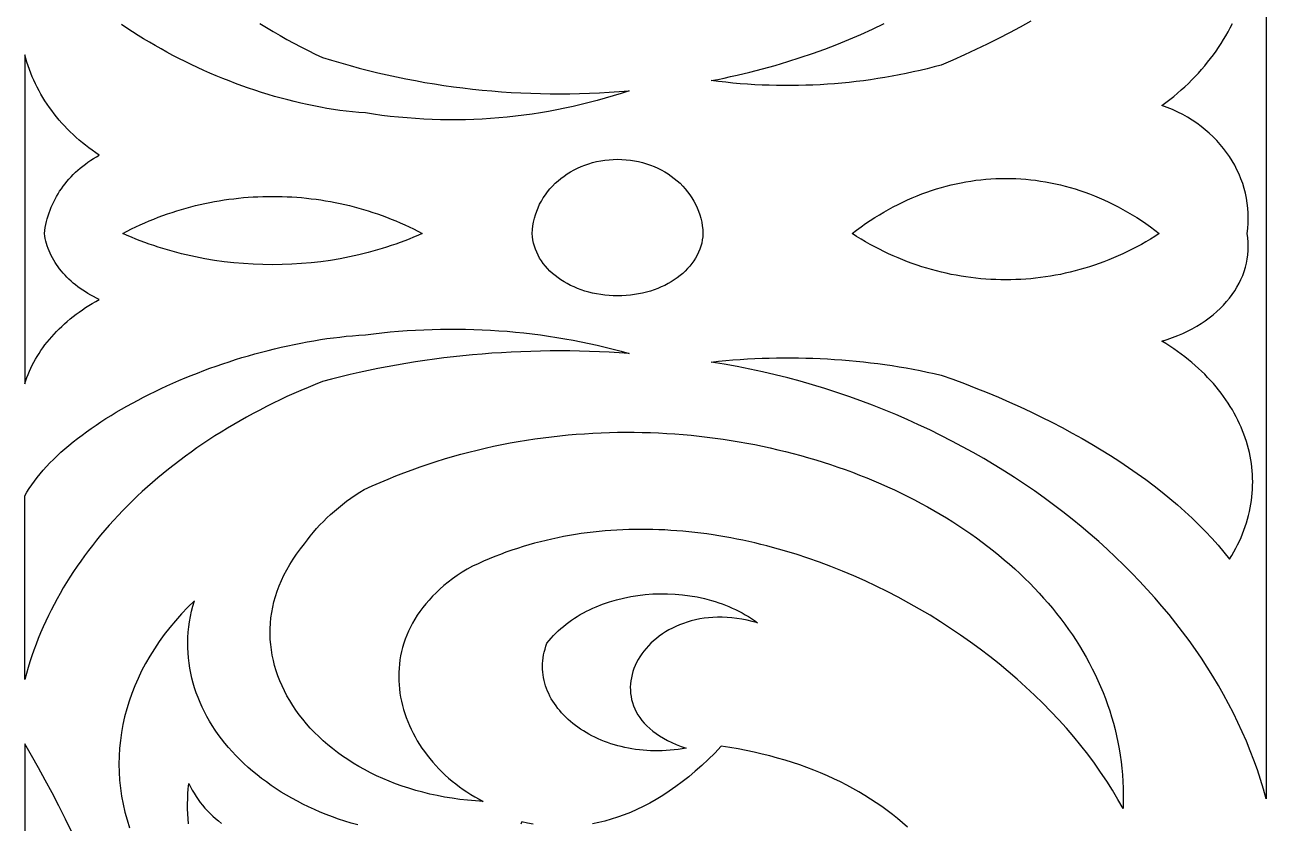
# Model space of a CAD drawing. Extents: x 599 to 929, y 27 to 457.
# Drawn here: x 639.4 to 699.7, y 169.2 to 208 of the extents above; entities that cross this region are included whole.
import ezdxf

# ---------------------------------------------------------------- set-up
doc = ezdxf.new("R2010")
doc.units = 0
doc.layers.add('LAYER_1', color=18, linetype='CONTINUOUS')

msp = doc.modelspace()

# ---------------------------------------------------------------- linework, layer by layer
at = {"layer": 'LAYER_1'}
for points in [[(699.678, 230.496), (699.677, 197.82), (699.677, 170.358), (699.547, 170.829), (699.404, 171.298), (699.25, 171.765), (699.085, 172.231), (698.908, 172.694), (698.719, 173.156), (698.52, 173.615), (698.309, 174.071), (698.087, 174.525), (697.855, 174.976), (697.612, 175.425), (697.358, 175.87), (697.094, 176.313), (696.82, 176.752), (696.535, 177.187), (696.24, 177.619), (695.936, 178.048), (695.621, 178.473), (695.297, 178.893), (694.964, 179.31), (694.62, 179.723), (694.268, 180.131), (693.907, 180.534), (693.536, 180.934), (693.156, 181.328), (692.768, 181.717), (692.371, 182.102), (691.966, 182.481), (691.552, 182.855), (691.13, 183.224), (690.699, 183.587), (690.261, 183.944), (689.814, 184.296), (689.36, 184.642), (688.898, 184.981), (688.429, 185.315), (687.952, 185.642), (687.468, 185.962), (686.977, 186.276), (686.479, 186.583), (685.974, 186.883), (685.462, 187.177), (684.944, 187.463), (684.418, 187.741), (683.887, 188.013), (683.349, 188.277), (682.805, 188.533), (682.256, 188.781), (681.7, 189.021), (681.138, 189.253), (680.571, 189.477), (679.998, 189.693), (679.42, 189.9), (678.837, 190.098), (678.249, 190.288), (677.655, 190.468), (677.057, 190.64), (676.454, 190.802), (675.846, 190.956), (675.234, 191.099), (674.617, 191.233), (673.996, 191.358), (673.371, 191.472), (672.742, 191.577), (673.093, 191.614), (673.445, 191.647), (673.797, 191.677), (674.15, 191.703), (674.503, 191.725), (674.856, 191.744), (675.209, 191.759), (675.562, 191.77), (675.915, 191.777), (676.268, 191.781), (676.621, 191.781), (676.974, 191.778), (677.327, 191.771), (677.679, 191.76), (678.031, 191.745), (678.382, 191.727), (678.733, 191.705), (679.084, 191.68), (679.434, 191.651), (679.783, 191.618), (680.132, 191.582), (680.479, 191.542), (680.826, 191.498), (681.172, 191.451), (681.517, 191.4), (681.861, 191.345), (682.204, 191.287), (682.546, 191.225), (682.886, 191.16), (683.226, 191.091), (683.564, 191.018), (683.9, 190.942), (684.469, 190.738), (685.031, 190.528), (685.587, 190.312), (686.137, 190.091), (686.679, 189.864), (687.214, 189.631), (687.742, 189.394), (688.262, 189.151), (688.775, 188.903), (689.279, 188.65), (689.775, 188.392), (690.263, 188.129), (690.742, 187.861), (691.212, 187.589), (691.673, 187.312), (692.125, 187.031), (692.567, 186.746), (692.999, 186.456), (693.421, 186.162), (693.833, 185.864), (694.235, 185.562), (694.626, 185.257), (695.006, 184.947), (695.375, 184.634), (695.733, 184.317), (696.079, 183.997), (696.414, 183.674), (696.736, 183.347), (697.046, 183.017), (697.344, 182.684), (697.63, 182.348), (697.902, 182.009), (698.008, 182.182), (698.108, 182.355), (698.204, 182.529), (698.293, 182.705), (698.378, 182.88), (698.457, 183.057), (698.531, 183.234), (698.6, 183.412), (698.663, 183.591), (698.721, 183.77), (698.774, 183.949), (698.822, 184.129), (698.865, 184.309), (698.903, 184.489), (698.935, 184.67), (698.962, 184.85), (698.985, 185.031), (699.002, 185.212), (699.014, 185.393), (699.021, 185.574), (699.023, 185.755), (699.02, 185.935), (699.012, 186.115), (698.999, 186.295), (698.981, 186.475), (698.958, 186.654), (698.931, 186.833), (698.898, 187.011), (698.861, 187.188), (698.818, 187.365), (698.771, 187.542), (698.719, 187.717), (698.662, 187.892), (698.601, 188.066), (698.534, 188.238), (698.463, 188.41), (698.387, 188.581), (698.307, 188.751), (698.221, 188.919), (698.131, 189.087), (698.037, 189.253), (697.937, 189.418), (697.833, 189.581), (697.725, 189.743), (697.612, 189.903), (697.494, 190.062), (697.372, 190.22), (697.245, 190.375), (697.114, 190.529), (696.978, 190.681), (696.837, 190.831), (696.693, 190.98), (696.543, 191.126), (696.39, 191.27), (696.232, 191.413), (696.069, 191.553), (695.902, 191.691), (695.731, 191.827), (695.555, 191.96), (695.375, 192.091), (695.191, 192.22), (695.003, 192.346), (694.81, 192.47), (694.613, 192.591), (694.877, 192.673), (695.134, 192.763), (695.384, 192.86), (695.627, 192.965), (695.861, 193.076), (696.088, 193.193), (696.307, 193.317), (696.518, 193.447), (696.721, 193.583), (696.915, 193.725), (697.101, 193.872), (697.278, 194.024), (697.447, 194.182), (697.606, 194.344), (697.756, 194.51), (697.897, 194.681), (698.028, 194.856), (698.15, 195.035), (698.261, 195.218), (698.363, 195.404), (698.455, 195.593), (698.537, 195.785), (698.608, 195.98), (698.669, 196.177), (698.719, 196.377), (698.758, 196.578), (698.786, 196.782), (698.803, 196.987), (698.809, 197.194), (698.803, 197.401), (698.785, 197.61), (698.756, 197.82), (698.785, 198.069), (698.803, 198.317), (698.809, 198.564), (698.803, 198.81), (698.786, 199.054), (698.758, 199.296), (698.719, 199.536), (698.669, 199.773), (698.608, 200.008), (698.537, 200.24), (698.455, 200.469), (698.363, 200.694), (698.261, 200.915), (698.15, 201.132), (698.028, 201.345), (697.897, 201.553), (697.756, 201.756), (697.606, 201.954), (697.447, 202.147), (697.278, 202.334), (697.101, 202.516), (696.915, 202.691), (696.721, 202.859), (696.518, 203.021), (696.307, 203.176), (696.088, 203.323), (695.861, 203.463), (695.627, 203.595), (695.384, 203.719), (695.134, 203.835), (694.877, 203.942), (694.613, 204.04), (694.81, 204.184), (695.003, 204.331), (695.191, 204.481), (695.375, 204.635), (695.555, 204.791), (695.731, 204.949), (695.902, 205.111), (696.069, 205.275), (696.232, 205.442), (696.39, 205.611), (696.543, 205.783), (696.693, 205.957), (696.837, 206.133), (696.978, 206.312), (697.114, 206.493), (697.245, 206.676), (697.372, 206.861), (697.494, 207.048), (697.612, 207.237), (697.725, 207.428), (697.833, 207.621), (697.937, 207.815), (698.037, 208.011)], [(650.825, 208.021), (651.15, 207.822), (651.479, 207.627), (651.811, 207.435), (652.146, 207.248), (652.485, 207.064), (652.827, 206.885), (653.173, 206.709), (653.522, 206.537), (653.875, 206.37), (654.318, 206.233), (654.763, 206.101), (655.21, 205.974), (655.658, 205.853), (656.108, 205.737), (656.56, 205.627), (657.013, 205.523), (657.468, 205.424), (657.925, 205.331), (658.382, 205.243), (658.842, 205.161), (659.302, 205.084), (659.764, 205.013), (660.227, 204.947), (660.692, 204.888), (661.158, 204.834), (661.625, 204.785), (662.093, 204.743), (662.563, 204.706), (663.033, 204.674), (663.505, 204.649), (663.978, 204.629), (664.451, 204.615), (664.926, 204.607), (665.402, 204.604), (665.878, 204.608), (666.356, 204.617), (666.834, 204.632), (667.313, 204.653), (667.793, 204.68), (668.274, 204.712), (668.755, 204.751), (668.372, 204.624), (667.987, 204.503), (667.6, 204.387), (667.212, 204.278), (666.821, 204.175), (666.429, 204.078), (666.036, 203.986), (665.641, 203.901), (665.244, 203.822), (664.847, 203.748), (664.448, 203.681), (664.048, 203.62), (663.647, 203.565), (663.245, 203.516), (662.842, 203.473), (662.439, 203.436), (662.034, 203.405), (661.63, 203.38), (661.224, 203.361), (660.819, 203.348), (660.413, 203.342), (660.006, 203.341), (659.6, 203.347), (659.194, 203.359), (658.788, 203.377), (658.381, 203.401), (657.976, 203.431), (657.57, 203.467), (657.165, 203.509), (656.76, 203.558), (656.356, 203.613), (655.953, 203.674), (655.645, 203.697), (655.336, 203.726), (655.026, 203.761), (654.714, 203.801), (654.4, 203.846), (654.086, 203.896), (653.77, 203.952), (653.454, 204.013), (653.137, 204.079), (652.819, 204.149), (652.501, 204.225), (652.183, 204.305), (651.865, 204.39), (651.547, 204.48), (651.229, 204.574), (650.912, 204.672), (650.596, 204.775), (650.28, 204.882), (649.965, 204.993), (649.652, 205.109), (649.339, 205.228), (649.028, 205.351), (648.719, 205.478), (648.412, 205.609), (648.106, 205.744), (647.802, 205.882), (647.501, 206.024), (647.202, 206.169), (646.906, 206.317), (646.613, 206.469), (646.322, 206.624), (646.035, 206.782), (645.75, 206.943), (645.469, 207.107), (645.192, 207.274), (644.919, 207.443), (644.649, 207.616), (644.383, 207.79), (644.122, 207.968)], [(688.262, 208.133), (687.742, 207.844), (687.214, 207.561), (686.679, 207.285), (686.137, 207.015), (685.587, 206.751), (685.031, 206.495), (684.469, 206.245), (683.9, 206.002), (683.564, 205.911), (683.226, 205.825), (682.886, 205.743), (682.546, 205.665), (682.204, 205.591), (681.861, 205.522), (681.517, 205.457), (681.172, 205.397), (680.826, 205.34), (680.479, 205.288), (680.132, 205.241), (679.783, 205.197), (679.434, 205.158), (679.084, 205.124), (678.733, 205.093), (678.382, 205.067), (678.031, 205.046), (677.679, 205.029), (677.327, 205.016), (676.974, 205.007), (676.621, 205.003), (676.268, 205.003), (675.915, 205.008), (675.562, 205.017), (675.209, 205.03), (674.856, 205.048), (674.503, 205.07), (674.15, 205.096), (673.797, 205.127), (673.445, 205.163), (673.093, 205.202), (672.742, 205.246), (673.057, 205.307), (673.371, 205.371), (673.684, 205.437), (673.996, 205.507), (674.617, 205.655), (675.234, 205.815), (675.846, 205.986), (676.454, 206.168), (677.057, 206.361), (677.656, 206.565), (678.249, 206.78), (678.838, 207.006), (679.421, 207.242), (679.999, 207.488), (680.572, 207.745), (681.139, 208.011)], [(655.585, 169.092), (655.27, 169.183), (654.96, 169.279), (654.654, 169.381), (654.353, 169.488), (654.057, 169.602), (653.766, 169.72), (653.48, 169.844), (653.199, 169.973), (652.923, 170.107), (652.653, 170.246), (652.388, 170.39), (652.129, 170.539), (651.875, 170.692), (651.627, 170.85), (651.385, 171.013), (651.149, 171.18), (650.919, 171.351), (650.695, 171.526), (650.477, 171.706), (650.266, 171.889), (650.061, 172.076), (649.863, 172.267), (649.671, 172.462), (649.487, 172.66), (649.309, 172.861), (649.138, 173.066), (648.974, 173.274), (648.817, 173.486), (648.668, 173.7), (648.525, 173.917), (648.391, 174.137), (648.264, 174.359), (648.144, 174.585), (648.033, 174.812), (647.929, 175.042), (647.833, 175.275), (647.745, 175.509), (647.666, 175.746), (647.594, 175.984), (647.532, 176.225), (647.477, 176.467), (647.431, 176.71), (647.394, 176.956), (647.366, 177.203), (647.346, 177.451), (647.335, 177.7), (647.334, 177.95), (647.342, 178.202), (647.358, 178.454), (647.385, 178.707), (647.421, 178.961), (647.466, 179.216), (647.521, 179.471), (647.586, 179.726), (647.66, 179.982), (647.339, 179.665), (647.031, 179.342), (646.738, 179.014), (646.46, 178.68), (646.196, 178.341), (645.946, 177.997), (645.712, 177.648), (645.492, 177.295), (645.287, 176.938), (645.096, 176.578), (644.921, 176.213), (644.76, 175.845), (644.615, 175.475), (644.485, 175.101), (644.37, 174.725), (644.27, 174.346), (644.185, 173.966), (644.116, 173.584), (644.062, 173.2), (644.024, 172.815), (644.001, 172.429), (643.994, 172.042), (644.002, 171.655), (644.026, 171.268), (644.066, 170.88), (644.122, 170.493), (644.194, 170.107), (644.282, 169.721), (644.386, 169.337), (644.506, 168.953)], [(641.725, 168.71), (641.406, 169.367), (641.079, 170.013), (640.748, 170.647), (640.414, 171.267), (640.081, 171.871), (639.751, 172.458), (639.427, 173.025), (639.427, 153.956)], [(682.261, 168.991), (682.026, 169.198), (681.784, 169.4), (681.535, 169.598), (681.28, 169.792), (681.019, 169.982), (680.751, 170.167), (680.477, 170.348), (680.197, 170.524), (679.91, 170.695), (679.616, 170.861), (679.316, 171.022), (679.01, 171.179), (678.698, 171.33), (678.378, 171.476), (678.053, 171.616), (677.721, 171.751), (677.382, 171.881), (677.037, 172.005), (676.686, 172.123), (676.328, 172.235), (675.963, 172.342), (675.592, 172.442), (675.215, 172.537), (674.831, 172.625), (674.44, 172.706), (674.043, 172.782), (673.64, 172.851), (673.23, 172.913), (672.916, 172.586), (672.601, 172.275), (672.285, 171.98), (671.969, 171.7), (671.653, 171.436), (671.336, 171.187), (671.02, 170.952), (670.704, 170.732), (670.388, 170.526), (670.073, 170.334), (669.758, 170.157), (669.444, 169.993), (669.131, 169.842), (668.819, 169.705), (668.509, 169.58), (668.199, 169.469), (667.891, 169.37), (667.585, 169.283), (667.281, 169.209), (666.978, 169.146)], [(647.375, 169.149), (647.353, 169.391), (647.337, 169.634), (647.328, 169.877), (647.326, 170.121), (647.331, 170.365), (647.342, 170.609), (647.36, 170.854), (647.385, 171.098), (647.464, 170.939), (647.549, 170.783), (647.639, 170.63), (647.734, 170.48), (647.836, 170.334), (647.942, 170.191), (648.054, 170.052), (648.17, 169.915), (648.292, 169.782), (648.418, 169.653), (648.548, 169.527), (648.684, 169.404), (648.823, 169.285), (648.967, 169.17)], [(664.092, 169.126), (663.821, 169.179), (663.553, 169.242), (663.494, 169.133)]]:
    msp.add_lwpolyline(points, dxfattribs=at)
for points in [[(640.373, 197.82), (640.392, 197.966), (640.416, 198.111), (640.444, 198.254), (640.477, 198.397), (640.513, 198.539), (640.555, 198.679), (640.6, 198.818), (640.65, 198.955), (640.704, 199.091), (640.762, 199.225), (640.825, 199.358), (640.891, 199.489), (640.962, 199.618), (641.036, 199.745), (641.115, 199.87), (641.198, 199.993), (641.284, 200.114), (641.375, 200.233), (641.469, 200.35), (641.568, 200.464), (641.67, 200.576), (641.776, 200.685), (641.886, 200.792), (641.999, 200.897), (642.117, 200.998), (642.238, 201.097), (642.362, 201.194), (642.491, 201.287), (642.622, 201.377), (642.758, 201.464), (642.897, 201.549), (643.039, 201.63), (642.868, 201.743), (642.701, 201.86), (642.536, 201.98), (642.376, 202.103), (642.218, 202.229), (642.065, 202.357), (641.914, 202.489), (641.768, 202.623), (641.625, 202.76), (641.485, 202.899), (641.35, 203.041), (641.218, 203.185), (641.089, 203.332), (640.965, 203.481), (640.845, 203.633), (640.728, 203.786), (640.615, 203.942), (640.507, 204.1), (640.402, 204.26), (640.302, 204.422), (640.205, 204.586), (640.113, 204.752), (640.025, 204.92), (639.941, 205.09), (639.861, 205.261), (639.786, 205.434), (639.714, 205.608), (639.648, 205.784), (639.585, 205.961), (639.528, 206.14), (639.474, 206.32), (639.425, 206.502), (639.426, 197.793), (639.425, 190.522), (639.474, 190.674), (639.528, 190.826), (639.585, 190.976), (639.648, 191.125), (639.714, 191.273), (639.786, 191.419), (639.861, 191.565), (639.941, 191.709), (640.025, 191.851), (640.113, 191.992), (640.205, 192.131), (640.302, 192.269), (640.402, 192.406), (640.507, 192.54), (640.615, 192.673), (640.728, 192.804), (640.845, 192.933), (640.965, 193.06), (641.089, 193.186), (641.218, 193.309), (641.35, 193.431), (641.485, 193.55), (641.625, 193.667), (641.768, 193.782), (641.914, 193.895), (642.065, 194.005), (642.218, 194.113), (642.376, 194.219), (642.536, 194.322), (642.701, 194.423), (642.868, 194.521), (643.039, 194.617), (642.897, 194.685), (642.758, 194.756), (642.622, 194.829), (642.491, 194.905), (642.362, 194.983), (642.238, 195.064), (642.117, 195.147), (641.999, 195.233), (641.886, 195.32), (641.776, 195.41), (641.67, 195.502), (641.568, 195.597), (641.469, 195.693), (641.375, 195.791), (641.284, 195.891), (641.198, 195.992), (641.115, 196.096), (641.036, 196.201), (640.962, 196.308), (640.891, 196.416), (640.825, 196.526), (640.762, 196.638), (640.704, 196.751), (640.65, 196.865), (640.6, 196.98), (640.555, 197.097), (640.513, 197.215), (640.477, 197.334), (640.444, 197.454), (640.416, 197.575), (640.392, 197.697)], [(672.341, 197.82), (672.33, 197.661), (672.309, 197.505), (672.279, 197.351), (672.238, 197.201), (672.189, 197.053), (672.13, 196.908), (672.062, 196.766), (671.986, 196.628), (671.901, 196.494), (671.808, 196.363), (671.707, 196.236), (671.598, 196.113), (671.482, 195.995), (671.359, 195.881), (671.229, 195.772), (671.092, 195.667), (670.949, 195.568), (670.8, 195.473), (670.644, 195.384), (670.483, 195.301), (670.317, 195.223), (670.146, 195.151), (669.969, 195.085), (669.788, 195.025), (669.602, 194.972), (669.412, 194.925), (669.219, 194.885), (669.021, 194.852), (668.82, 194.826), (668.616, 194.807), (668.409, 194.796), (668.199, 194.792), (667.989, 194.796), (667.782, 194.807), (667.578, 194.826), (667.377, 194.852), (667.18, 194.885), (666.986, 194.925), (666.796, 194.972), (666.611, 195.025), (666.429, 195.085), (666.253, 195.151), (666.081, 195.223), (665.915, 195.301), (665.754, 195.384), (665.599, 195.473), (665.449, 195.568), (665.306, 195.667), (665.169, 195.772), (665.039, 195.881), (664.916, 195.995), (664.8, 196.113), (664.692, 196.236), (664.591, 196.363), (664.498, 196.494), (664.413, 196.628), (664.336, 196.766), (664.269, 196.908), (664.21, 197.053), (664.16, 197.201), (664.12, 197.351), (664.089, 197.505), (664.068, 197.661), (664.058, 197.82), (664.068, 198.008), (664.089, 198.194), (664.12, 198.376), (664.16, 198.556), (664.21, 198.732), (664.269, 198.904), (664.336, 199.072), (664.413, 199.237), (664.498, 199.397), (664.591, 199.552), (664.692, 199.703), (664.8, 199.849), (664.916, 199.99), (665.039, 200.126), (665.169, 200.256), (665.306, 200.38), (665.449, 200.498), (665.599, 200.611), (665.754, 200.716), (665.915, 200.816), (666.081, 200.908), (666.253, 200.994), (666.429, 201.072), (666.611, 201.143), (666.796, 201.207), (666.986, 201.263), (667.18, 201.31), (667.377, 201.35), (667.578, 201.381), (667.782, 201.403), (667.989, 201.417), (668.199, 201.422), (668.409, 201.417), (668.616, 201.403), (668.82, 201.381), (669.021, 201.35), (669.219, 201.31), (669.412, 201.263), (669.602, 201.207), (669.788, 201.143), (669.969, 201.072), (670.146, 200.994), (670.317, 200.908), (670.483, 200.816), (670.644, 200.716), (670.8, 200.611), (670.949, 200.498), (671.092, 200.38), (671.229, 200.256), (671.359, 200.126), (671.482, 199.99), (671.598, 199.849), (671.707, 199.703), (671.808, 199.552), (671.901, 199.397), (671.986, 199.237), (672.062, 199.072), (672.13, 198.904), (672.189, 198.732), (672.238, 198.556), (672.279, 198.376), (672.309, 198.194), (672.33, 198.008)], [(694.492, 197.82), (694.276, 197.681), (694.059, 197.547), (693.84, 197.417), (693.619, 197.292), (693.397, 197.171), (693.174, 197.055), (692.949, 196.943), (692.723, 196.835), (692.496, 196.732), (692.267, 196.633), (692.037, 196.539), (691.806, 196.449), (691.575, 196.363), (691.342, 196.282), (691.108, 196.205), (690.873, 196.132), (690.637, 196.064), (690.401, 196), (690.164, 195.941), (689.926, 195.886), (689.688, 195.836), (689.449, 195.789), (689.209, 195.748), (688.969, 195.71), (688.729, 195.677), (688.488, 195.649), (688.247, 195.625), (688.005, 195.605), (687.764, 195.59), (687.522, 195.579), (687.28, 195.572), (687.038, 195.57), (686.796, 195.572), (686.554, 195.579), (686.312, 195.59), (686.071, 195.605), (685.829, 195.625), (685.588, 195.649), (685.347, 195.677), (685.107, 195.71), (684.867, 195.748), (684.627, 195.789), (684.388, 195.836), (684.15, 195.886), (683.912, 195.941), (683.675, 196), (683.439, 196.064), (683.203, 196.132), (682.968, 196.205), (682.734, 196.282), (682.501, 196.363), (682.27, 196.449), (682.039, 196.539), (681.809, 196.633), (681.58, 196.732), (681.353, 196.835), (681.127, 196.943), (680.902, 197.055), (680.679, 197.171), (680.457, 197.292), (680.236, 197.417), (680.017, 197.547), (679.8, 197.681), (679.584, 197.82), (679.8, 197.984), (680.017, 198.144), (680.236, 198.298), (680.457, 198.447), (680.679, 198.591), (680.902, 198.729), (681.127, 198.862), (681.353, 198.99), (681.58, 199.113), (681.809, 199.231), (682.039, 199.343), (682.27, 199.45), (682.501, 199.552), (682.734, 199.649), (682.968, 199.741), (683.203, 199.827), (683.439, 199.908), (683.675, 199.984), (683.912, 200.054), (684.15, 200.12), (684.388, 200.18), (684.627, 200.235), (684.867, 200.284), (685.107, 200.329), (685.347, 200.368), (685.588, 200.402), (685.829, 200.431), (686.071, 200.454), (686.312, 200.472), (686.554, 200.485), (686.796, 200.493), (687.038, 200.496), (687.28, 200.493), (687.522, 200.485), (687.764, 200.472), (688.005, 200.454), (688.247, 200.431), (688.488, 200.402), (688.729, 200.368), (688.969, 200.329), (689.209, 200.284), (689.449, 200.235), (689.688, 200.18), (689.926, 200.12), (690.164, 200.054), (690.401, 199.984), (690.637, 199.908), (690.873, 199.827), (691.108, 199.741), (691.342, 199.649), (691.575, 199.552), (691.806, 199.45), (692.037, 199.343), (692.267, 199.231), (692.496, 199.113), (692.723, 198.99), (692.949, 198.862), (693.174, 198.729), (693.397, 198.591), (693.619, 198.447), (693.84, 198.298), (694.059, 198.144), (694.276, 197.984)], [(658.714, 197.82), (658.503, 197.726), (658.291, 197.636), (658.077, 197.549), (657.862, 197.464), (657.645, 197.383), (657.427, 197.304), (657.208, 197.229), (656.987, 197.156), (656.765, 197.087), (656.542, 197.02), (656.318, 196.956), (656.093, 196.896), (655.64, 196.783), (655.183, 196.682), (654.723, 196.593), (654.26, 196.516), (653.795, 196.451), (653.327, 196.398), (652.858, 196.357), (652.388, 196.327), (651.917, 196.309), (651.445, 196.303), (650.974, 196.309), (650.503, 196.327), (650.032, 196.356), (649.563, 196.398), (649.096, 196.451), (648.631, 196.516), (648.168, 196.593), (647.707, 196.682), (647.251, 196.783), (647.023, 196.838), (646.797, 196.895), (646.572, 196.956), (646.348, 197.02), (646.125, 197.087), (645.903, 197.156), (645.683, 197.229), (645.463, 197.304), (645.245, 197.383), (645.029, 197.464), (644.813, 197.549), (644.6, 197.636), (644.387, 197.726), (644.177, 197.82), (644.387, 197.93), (644.6, 198.038), (644.813, 198.142), (645.029, 198.242), (645.245, 198.339), (645.463, 198.433), (645.683, 198.522), (645.903, 198.609), (646.125, 198.691), (646.348, 198.771), (646.572, 198.846), (646.797, 198.919), (647.023, 198.987), (647.251, 199.053), (647.479, 199.114), (647.707, 199.172), (647.937, 199.227), (648.168, 199.278), (648.399, 199.326), (648.631, 199.37), (648.863, 199.41), (649.096, 199.447), (649.329, 199.481), (649.563, 199.511), (649.798, 199.537), (650.032, 199.56), (650.267, 199.579), (650.503, 199.595), (650.738, 199.607), (650.974, 199.616), (651.21, 199.621), (651.445, 199.623), (651.681, 199.621), (651.917, 199.616), (652.152, 199.607), (652.388, 199.595), (652.623, 199.579), (652.858, 199.56), (653.093, 199.537), (653.327, 199.51), (653.561, 199.481), (653.795, 199.447), (654.027, 199.41), (654.26, 199.37), (654.492, 199.326), (654.723, 199.278), (654.953, 199.227), (655.183, 199.172), (655.412, 199.114), (655.64, 199.053), (655.867, 198.987), (656.093, 198.919), (656.318, 198.846), (656.542, 198.771), (656.765, 198.691), (656.987, 198.609), (657.208, 198.522), (657.427, 198.432), (657.645, 198.339), (657.862, 198.242), (658.077, 198.142), (658.291, 198.038), (658.503, 197.93)], [(639.425, 176.157), (639.426, 185.079), (639.53, 185.258), (639.642, 185.437), (639.762, 185.616), (639.89, 185.794), (640.025, 185.971), (640.169, 186.148), (640.319, 186.324), (640.477, 186.499), (640.642, 186.673), (640.815, 186.847), (640.994, 187.019), (641.179, 187.191), (641.371, 187.361), (641.569, 187.53), (641.774, 187.698), (641.984, 187.864), (642.201, 188.029), (642.423, 188.192), (642.65, 188.354), (642.883, 188.515), (643.121, 188.673), (643.364, 188.83), (643.612, 188.985), (643.865, 189.138), (644.122, 189.289), (644.383, 189.439), (644.649, 189.585), (644.919, 189.73), (645.192, 189.873), (645.469, 190.013), (645.75, 190.151), (646.035, 190.286), (646.322, 190.419), (646.613, 190.549), (646.906, 190.677), (647.202, 190.801), (647.501, 190.923), (647.802, 191.043), (648.106, 191.159), (648.412, 191.272), (648.719, 191.382), (649.028, 191.489), (649.339, 191.592), (649.652, 191.693), (649.965, 191.79), (650.28, 191.883), (650.596, 191.973), (650.912, 192.06), (651.229, 192.142), (651.547, 192.221), (651.865, 192.297), (652.183, 192.368), (652.501, 192.435), (652.819, 192.499), (653.137, 192.558), (653.454, 192.614), (653.77, 192.665), (654.086, 192.712), (654.4, 192.754), (654.714, 192.792), (655.026, 192.826), (655.336, 192.855), (655.645, 192.879), (655.953, 192.899), (656.356, 192.95), (656.76, 192.996), (657.165, 193.037), (657.57, 193.072), (657.976, 193.103), (658.381, 193.128), (658.788, 193.148), (659.194, 193.163), (659.6, 193.173), (660.006, 193.178), (660.413, 193.178), (660.819, 193.172), (661.224, 193.161), (661.63, 193.146), (662.034, 193.125), (662.439, 193.099), (662.842, 193.068), (663.245, 193.031), (663.647, 192.99), (664.048, 192.944), (664.448, 192.892), (664.847, 192.836), (665.244, 192.774), (665.641, 192.708), (666.036, 192.636), (666.429, 192.559), (666.821, 192.478), (667.212, 192.391), (667.6, 192.299), (667.987, 192.202), (668.372, 192.1), (668.755, 191.993), (668.274, 192.026), (667.793, 192.053), (667.313, 192.076), (666.834, 192.093), (666.356, 192.106), (665.878, 192.114), (665.402, 192.117), (664.926, 192.115), (664.451, 192.108), (663.978, 192.096), (663.505, 192.079), (663.033, 192.058), (662.563, 192.031), (662.093, 192), (661.625, 191.964), (661.158, 191.924), (660.692, 191.878), (660.227, 191.828), (659.764, 191.773), (659.302, 191.713), (658.842, 191.649), (658.382, 191.58), (657.925, 191.506), (657.468, 191.428), (657.013, 191.344), (656.56, 191.257), (656.108, 191.164), (655.658, 191.067), (655.21, 190.965), (654.763, 190.859), (654.318, 190.748), (653.875, 190.632), (653.522, 190.492), (653.173, 190.347), (652.827, 190.2), (652.485, 190.049), (652.146, 189.895), (651.811, 189.737), (651.479, 189.576), (651.15, 189.412), (650.825, 189.245), (650.504, 189.074), (650.186, 188.901), (649.872, 188.724), (649.562, 188.545), (649.255, 188.362), (648.952, 188.176), (648.653, 187.988), (648.358, 187.796), (648.067, 187.602), (647.78, 187.405), (647.496, 187.205), (647.217, 187.002), (646.941, 186.796), (646.67, 186.588), (646.402, 186.377), (646.139, 186.164), (645.88, 185.948), (645.625, 185.729), (645.374, 185.508), (645.128, 185.284), (644.885, 185.058), (644.647, 184.829), (644.414, 184.598), (644.184, 184.365), (643.959, 184.13), (643.739, 183.892), (643.523, 183.652), (643.312, 183.409), (643.105, 183.165), (642.902, 182.918), (642.705, 182.669), (642.511, 182.418), (642.323, 182.166), (642.139, 181.911), (641.96, 181.654), (641.786, 181.395), (641.616, 181.134), (641.452, 180.872), (641.292, 180.607), (641.137, 180.341), (640.987, 180.073), (640.842, 179.804), (640.702, 179.532), (640.567, 179.259), (640.438, 178.985), (640.313, 178.709), (640.193, 178.431), (640.079, 178.151), (639.969, 177.871), (639.865, 177.589), (639.767, 177.305), (639.673, 177.02), (639.585, 176.734), (639.502, 176.446)], [(661.679, 170.235), (661.293, 170.26), (660.912, 170.293), (660.536, 170.336), (660.167, 170.388), (659.802, 170.448), (659.444, 170.517), (659.091, 170.594), (658.745, 170.679), (658.404, 170.772), (658.07, 170.873), (657.743, 170.981), (657.422, 171.097), (657.107, 171.219), (656.8, 171.349), (656.499, 171.486), (656.206, 171.629), (655.919, 171.778), (655.64, 171.934), (655.369, 172.096), (655.105, 172.264), (654.849, 172.438), (654.601, 172.617), (654.36, 172.801), (654.128, 172.991), (653.904, 173.186), (653.689, 173.385), (653.482, 173.589), (653.283, 173.798), (653.094, 174.01), (652.913, 174.227), (652.742, 174.448), (652.579, 174.673), (652.426, 174.901), (652.282, 175.132), (652.148, 175.367), (652.024, 175.605), (651.909, 175.845), (651.804, 176.088), (651.71, 176.334), (651.625, 176.582), (651.551, 176.832), (651.488, 177.084), (651.435, 177.337), (651.392, 177.593), (651.361, 177.849), (651.341, 178.107), (651.331, 178.366), (651.334, 178.625), (651.347, 178.886), (651.372, 179.147), (651.408, 179.408), (651.457, 179.669), (651.517, 179.93), (651.589, 180.191), (651.674, 180.451), (651.771, 180.711), (651.88, 180.97), (652.002, 181.228), (652.136, 181.485), (652.284, 181.741), (652.444, 181.995), (652.617, 182.247), (652.804, 182.498), (653.004, 182.746), (653.14, 182.936), (653.282, 183.122), (653.431, 183.306), (653.587, 183.486), (653.748, 183.664), (653.915, 183.838), (654.089, 184.009), (654.268, 184.177), (654.453, 184.341), (654.644, 184.501), (654.84, 184.658), (655.042, 184.811), (655.249, 184.961), (655.462, 185.106), (655.68, 185.248), (655.903, 185.385), (656.285, 185.56), (656.669, 185.729), (657.054, 185.892), (657.441, 186.05), (657.829, 186.201), (658.218, 186.346), (658.609, 186.486), (659.002, 186.62), (659.395, 186.747), (659.79, 186.87), (660.185, 186.986), (660.582, 187.097), (660.979, 187.202), (661.378, 187.301), (661.777, 187.395), (662.176, 187.484), (662.576, 187.566), (662.977, 187.644), (663.378, 187.715), (663.78, 187.782), (664.182, 187.843), (664.583, 187.898), (664.986, 187.949), (665.388, 187.994), (665.79, 188.033), (666.192, 188.068), (666.593, 188.097), (666.995, 188.121), (667.396, 188.14), (667.797, 188.154), (668.197, 188.162), (668.597, 188.166), (668.996, 188.165), (669.394, 188.158), (669.792, 188.147), (670.188, 188.131), (670.584, 188.11), (670.979, 188.084), (671.372, 188.053), (671.765, 188.018), (672.156, 187.977), (672.546, 187.932), (672.934, 187.882), (673.321, 187.828), (673.706, 187.769), (674.09, 187.705), (674.472, 187.637), (674.852, 187.564), (675.231, 187.487), (675.607, 187.405), (675.981, 187.319), (676.354, 187.228), (676.724, 187.133), (677.092, 187.034), (677.457, 186.93), (677.821, 186.823), (678.181, 186.71), (678.539, 186.594), (678.895, 186.473), (679.248, 186.349), (679.598, 186.22), (679.945, 186.087), (680.289, 185.95), (680.631, 185.809), (680.969, 185.664), (681.304, 185.515), (681.636, 185.362), (681.964, 185.206), (682.289, 185.045), (682.611, 184.88), (682.929, 184.712), (683.243, 184.54), (683.554, 184.364), (683.861, 184.185), (684.164, 184.002), (684.464, 183.815), (684.759, 183.625), (685.05, 183.431), (685.337, 183.233), (685.62, 183.032), (685.898, 182.828), (686.173, 182.62), (686.442, 182.408), (686.707, 182.194), (686.968, 181.976), (687.224, 181.754), (687.475, 181.53), (687.721, 181.302), (687.962, 181.07), (688.199, 180.836), (688.43, 180.599), (688.656, 180.358), (688.877, 180.114), (689.093, 179.867), (689.303, 179.618), (689.508, 179.365), (689.707, 179.109), (689.901, 178.85), (690.089, 178.589), (690.271, 178.324), (690.448, 178.057), (690.618, 177.787), (690.783, 177.514), (690.941, 177.238), (691.094, 176.96), (691.24, 176.679), (691.38, 176.395), (691.513, 176.109), (691.641, 175.82), (691.761, 175.529), (691.875, 175.235), (691.982, 174.938), (692.083, 174.64), (692.177, 174.338), (692.264, 174.035), (692.344, 173.729), (692.417, 173.42), (692.482, 173.11), (692.541, 172.797), (692.592, 172.482), (692.636, 172.164), (692.673, 171.845), (692.702, 171.523), (692.723, 171.2), (692.737, 170.874), (692.743, 170.546), (692.741, 170.216), (692.731, 169.884), (692.481, 170.333), (692.216, 170.778), (691.937, 171.22), (691.644, 171.658), (691.338, 172.093), (691.018, 172.523), (690.685, 172.95), (690.339, 173.371), (689.982, 173.788), (689.612, 174.199), (689.231, 174.605), (688.838, 175.006), (688.434, 175.4), (688.02, 175.789), (687.596, 176.171), (687.161, 176.546), (686.717, 176.914), (686.263, 177.275), (685.8, 177.629), (685.329, 177.975), (684.849, 178.312), (684.361, 178.642), (683.865, 178.963), (683.362, 179.275), (682.852, 179.578), (682.335, 179.872), (681.812, 180.156), (681.283, 180.43), (680.747, 180.694), (680.207, 180.948), (679.661, 181.191), (679.11, 181.423), (678.555, 181.644), (677.996, 181.854), (677.432, 182.052), (676.866, 182.238), (676.581, 182.326), (676.296, 182.411), (676.01, 182.494), (675.723, 182.573), (675.436, 182.649), (675.148, 182.721), (674.859, 182.791), (674.57, 182.857), (674.281, 182.919), (673.991, 182.979), (673.701, 183.035), (673.41, 183.088), (673.119, 183.137), (672.828, 183.183), (672.536, 183.225), (672.245, 183.263), (671.953, 183.298), (671.661, 183.33), (671.369, 183.358), (671.077, 183.382), (670.785, 183.402), (670.493, 183.419), (670.201, 183.432), (669.91, 183.441), (669.618, 183.446), (669.327, 183.448), (669.036, 183.445), (668.745, 183.438), (668.455, 183.428), (668.165, 183.414), (667.875, 183.395), (667.586, 183.373), (667.297, 183.346), (667.009, 183.315), (666.722, 183.28), (666.435, 183.241), (666.149, 183.197), (665.863, 183.15), (665.578, 183.098), (665.294, 183.041), (665.011, 182.981), (664.729, 182.916), (664.447, 182.846), (664.167, 182.772), (663.888, 182.694), (663.609, 182.611), (663.332, 182.523), (663.056, 182.431), (662.78, 182.334), (662.507, 182.232), (662.234, 182.126), (661.963, 182.015), (661.692, 181.9), (661.424, 181.779), (661.156, 181.654), (660.891, 181.524), (660.645, 181.37), (660.41, 181.212), (660.185, 181.051), (659.97, 180.886), (659.765, 180.719), (659.57, 180.548), (659.385, 180.374), (659.209, 180.198), (659.043, 180.018), (658.887, 179.837), (658.739, 179.653), (658.601, 179.467), (658.473, 179.279), (658.353, 179.088), (658.242, 178.896), (658.14, 178.703), (658.047, 178.508), (657.963, 178.311), (657.887, 178.114), (657.819, 177.915), (657.76, 177.715), (657.709, 177.514), (657.667, 177.313), (657.632, 177.112), (657.605, 176.909), (657.587, 176.707), (657.575, 176.505), (657.572, 176.302), (657.576, 176.1), (657.588, 175.898), (657.606, 175.697), (657.632, 175.496), (657.666, 175.296), (657.706, 175.097), (657.753, 174.899), (657.807, 174.702), (657.868, 174.506), (657.935, 174.312), (658.009, 174.119), (658.089, 173.928), (658.176, 173.739), (658.269, 173.552), (658.368, 173.368), (658.473, 173.185), (658.584, 173.005), (658.7, 172.828), (658.823, 172.653), (658.951, 172.481), (659.084, 172.312), (659.223, 172.146), (659.367, 171.984), (659.517, 171.825), (659.671, 171.669), (659.831, 171.517), (659.995, 171.37), (660.164, 171.226), (660.338, 171.086), (660.517, 170.95), (660.7, 170.819), (660.887, 170.693), (661.079, 170.571), (661.275, 170.454), (661.475, 170.342)], [(671.52, 172.824), (671.325, 172.79), (671.131, 172.76), (670.938, 172.736), (670.746, 172.717), (670.555, 172.703), (670.365, 172.694), (670.176, 172.689), (669.988, 172.69), (669.802, 172.695), (669.617, 172.705), (669.434, 172.719), (669.253, 172.738), (669.073, 172.761), (668.895, 172.788), (668.72, 172.82), (668.546, 172.856), (668.375, 172.896), (668.206, 172.94), (668.04, 172.987), (667.876, 173.039), (667.715, 173.094), (667.557, 173.153), (667.401, 173.216), (667.248, 173.282), (667.099, 173.352), (666.953, 173.425), (666.809, 173.501), (666.67, 173.58), (666.534, 173.663), (666.401, 173.749), (666.272, 173.837), (666.147, 173.929), (666.026, 174.023), (665.909, 174.12), (665.796, 174.22), (665.687, 174.322), (665.582, 174.427), (665.482, 174.534), (665.386, 174.644), (665.295, 174.756), (665.209, 174.87), (665.128, 174.986), (665.051, 175.104), (664.98, 175.224), (664.913, 175.346), (664.852, 175.47), (664.797, 175.596), (664.746, 175.723), (664.702, 175.852), (664.663, 175.982), (664.629, 176.114), (664.602, 176.247), (664.581, 176.381), (664.565, 176.517), (664.556, 176.653), (664.553, 176.791), (664.557, 176.929), (664.567, 177.069), (664.583, 177.209), (664.607, 177.35), (664.637, 177.491), (664.674, 177.633), (664.718, 177.776), (664.769, 177.918), (664.87, 178.045), (664.976, 178.169), (665.086, 178.289), (665.2, 178.406), (665.318, 178.52), (665.44, 178.63), (665.565, 178.737), (665.694, 178.841), (665.826, 178.941), (665.961, 179.037), (666.1, 179.131), (666.241, 179.221), (666.386, 179.307), (666.534, 179.39), (666.684, 179.47), (666.837, 179.546), (666.992, 179.619), (667.15, 179.688), (667.472, 179.816), (667.802, 179.93), (668.139, 180.029), (668.483, 180.115), (668.832, 180.186), (669.185, 180.243), (669.542, 180.285), (669.902, 180.312), (670.263, 180.325), (670.625, 180.323), (670.987, 180.306), (671.348, 180.275), (671.707, 180.228), (672.063, 180.166), (672.415, 180.088), (672.762, 179.996), (672.934, 179.944), (673.104, 179.888), (673.272, 179.828), (673.439, 179.765), (673.604, 179.697), (673.766, 179.625), (673.927, 179.55), (674.085, 179.471), (674.242, 179.387), (674.395, 179.3), (674.546, 179.209), (674.695, 179.114), (674.84, 179.015), (674.983, 178.912), (674.729, 178.982), (674.479, 179.041), (674.232, 179.089), (673.988, 179.127), (673.748, 179.156), (673.512, 179.174), (673.279, 179.183), (673.051, 179.183), (672.827, 179.174), (672.608, 179.157), (672.392, 179.131), (672.182, 179.096), (671.977, 179.054), (671.776, 179.005), (671.581, 178.948), (671.391, 178.884), (671.206, 178.813), (671.027, 178.736), (670.854, 178.653), (670.687, 178.563), (670.525, 178.468), (670.371, 178.368), (670.222, 178.262), (670.08, 178.152), (669.945, 178.037), (669.816, 177.917), (669.695, 177.794), (669.58, 177.667), (669.473, 177.536), (669.374, 177.402), (669.282, 177.264), (669.198, 177.125), (669.121, 176.982), (669.053, 176.838), (668.993, 176.692), (668.941, 176.544), (668.898, 176.394), (668.864, 176.244), (668.838, 176.092), (668.822, 175.94), (668.814, 175.788), (668.816, 175.636), (668.828, 175.484), (668.849, 175.332), (668.879, 175.182), (668.92, 175.032), (668.971, 174.884), (669.031, 174.737), (669.103, 174.592), (669.184, 174.449), (669.277, 174.309), (669.38, 174.171), (669.494, 174.036), (669.62, 173.905), (669.757, 173.777), (669.905, 173.652), (670.064, 173.532), (670.236, 173.416), (670.419, 173.304), (670.615, 173.197), (670.822, 173.096), (671.042, 173), (671.275, 172.909)]]:
    msp.add_lwpolyline(points, close=True, dxfattribs=at)

doc.saveas('drawing.dxf')
